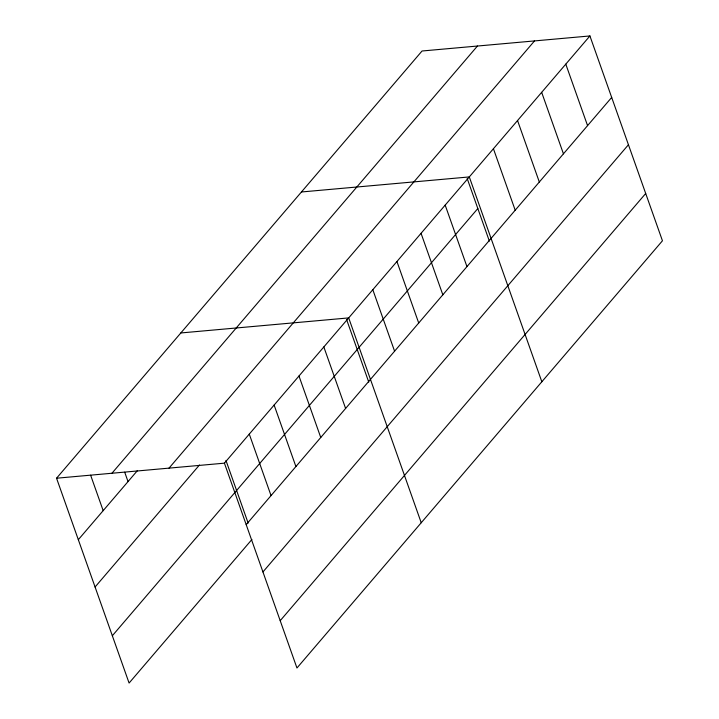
<?xml version="1.0" encoding="UTF-8"?>
<svg xmlns="http://www.w3.org/2000/svg" width="719" height="719" viewBox="0 0 719 719"><rect width="100%" height="100%" fill="white"/><g stroke="black" fill="none" stroke-linecap="round" stroke-linejoin="round"><path stroke-width="1.08" d="M251.929 539.457L129.087 683.05L56.549 478.216L422.044 51.004L589.913 35.95L662.451 240.784L296.956 667.996L224.418 463.162L589.913 35.95M111.948 473.246L477.443 46.034M78.317 539.699L137.257 470.81M169.028 468.123L534.514 40.92M95.07 587.01L199.46 464.995M112.335 635.749L477.829 208.537M246.195 524.645L611.689 97.433M262.947 571.947L628.442 144.744M280.203 620.686L645.698 193.483M301.432 191.982L469.3 176.928L541.838 381.762M180.82 332.96L348.688 317.906L421.226 522.74M56.549 478.216L224.418 463.162M565.79 64.144L587.567 125.627M541.668 92.338L563.444 153.83M517.545 120.54L539.322 182.024M493.423 148.734L515.199 210.218M467.179 178.465L489.369 241.126M445.178 205.122L466.955 266.614M421.055 233.324L442.832 294.808M396.933 261.518L418.71 323.002M372.81 289.712L394.587 351.196M346.567 319.443L368.757 382.104M323.838 346.953L345.605 408.446M298.978 376.01L320.755 437.494M274.128 405.058L295.904 466.541M249.277 434.105L271.045 495.598M225.955 460.421L248.145 523.081M124.711 472.221L128.027 481.595M90.63 475.214L103.177 510.652"/></g></svg>
